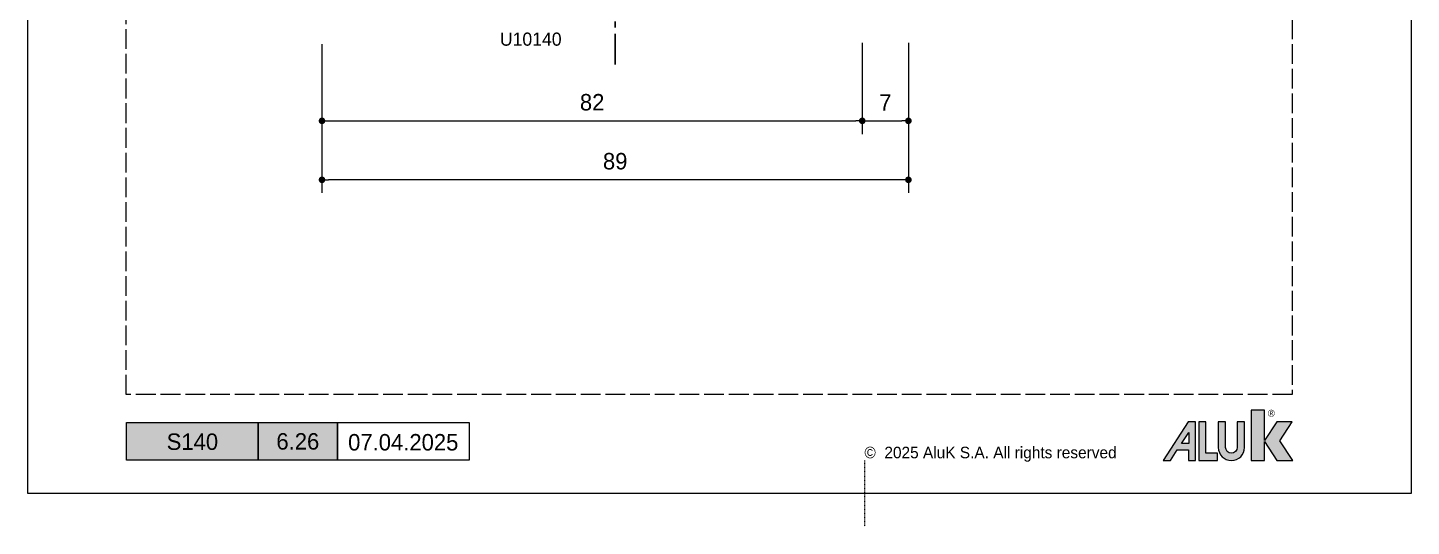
# Model space of a CAD drawing. Header units: millimetres. Extents: x -576 to 4430, y -1196 to 2690.
# Drawn here: x 1300 to 1510, y -791 to -715.3 of the extents above; entities that cross this region are included whole.
import ezdxf
from ezdxf.enums import TextEntityAlignment as Align

# ---------------------------------------------------------------- set-up
doc = ezdxf.new("R2010")
doc.units = ezdxf.units.MM
doc.header["$LTSCALE"] = 0.25
doc.header["$MEASUREMENT"] = 0
for name, pattern in [('ACAD_ISO02W100', [15, 12, -3]), ('CENTER', [2, 1.25, -0.25, 0.25, -0.25]), ('DOT2', [0.125, 0, -0.125])]:
    doc.linetypes.add(name, pattern=pattern)
doc.layers.get('0').update_dxf_attribs({"lineweight": 5})
doc.layers.get('Defpoints').update_dxf_attribs({"lineweight": 5})
doc.layers.add('01_ALUK Logo', color=7, linetype='Continuous')
doc.layers.add('ASSI', color=1, linetype='CENTER')
for name, color, linetype, lineweight in [('01_Dimension', 251, 'Continuous', 9), ('01_External Border', 150, 'Continuous', 20), ('01_Text', 40, 'Continuous', 25)]:
    doc.layers.add(name, color=color, linetype=linetype, lineweight=lineweight)
doc.layers.add('01_Fill Border Grey', color=7, linetype='Continuous', true_color=0x555655)
doc.layers.add('01_Text [White]', color=7, linetype='Continuous', lineweight=25, true_color=0xffffff)
doc.layers.add('02_Block Frame', color=7, linetype='Continuous', lineweight=5, true_color=0xe2001a, plot=False)
doc.layers.add('02_Layout Grid', color=252, linetype='DOT2', lineweight=5, plot=False, transparency=0.5)
doc.styles.add('ALUK Main&Secondary Titles', font='GOTHIC.TTF')
doc.styles.add('Aluk Text', font='GOTHIC.TTF')
doc.styles.get("Standard").update_dxf_attribs({"font": 'arial.ttf'})
doc.dimstyles.new('ALUK Manual 1-1', dxfattribs={"dimtxt": 2.5, "dimasz": 1, "dimexe": 2, "dimexo": 4, "dimgap": 1.5, "dimtad": 3, "dimdec": 1, "dimdsep": 46, "dimtxsty": 'Aluk Text', "dimblk": 'DOT', "dimcen": 0, "dimclrd": 256, "dimclre": 256, "dimclrt": 2, "dimaunit": 1, "dimadec": 0, "dimazin": 0, "dimtfac": 0.7, "dimtdec": 1, "dimtmove": 0, "dimatfit": 3, "dimldrblk": 'DOT', "dimfxl": 1, "dimtolj": 2, "dimlwd": -1, "dimlwe": -1, "dimarcsym": 0})

# ---------------------------------------------------------------- blocks, each defined once
blk = doc.blocks.new('serie_')
at = {"layer": '01_Text [White]', "color": 7, "true_color": 0xffffff, "insert": (10, -2.87), "char_height": 2.5, "attachment_point": 5, "style": 'ALUK Main&Secondary Titles'}
blk.add_mtext_dynamic_manual_height_columns('S140', width=20, gutter_width=12.5, heights=[0], dxfattribs=at)
blk = doc.blocks.new('_Dot')
at = {"color": 0, "linetype": 'ByBlock', "lineweight": -2}
blk.add_line((-0.5, 0), (-1, 0), dxfattribs=at)
at = {"color": 0, "linetype": 'ByBlock', "const_width": 0.5}
blk.add_lwpolyline([(-0.25, 0, 1), (0.25, 0, 1)], format="xyb", close=True, dxfattribs=at)
blk = doc.blocks.new('*D100')
at = {"layer": '01_Dimension', "ltscale": 0.25, "transparency": 16777216}
for p, q in [((1344.67, -717.75), (1344.67, -740.37)), ((1433.67, -717.55), (1433.67, -740.37)), ((1432.67, -738.37), (1345.67, -738.37))]:
    blk.add_line(p, q, dxfattribs=at)
at = {"layer": 'Defpoints', "color": 0, "ltscale": 0.25, "transparency": 16777216}
for p in [(1344.67, -713.75), (1433.67, -713.55), (1344.67, -738.37)]:
    blk.add_point(p, dxfattribs=at)
at = {"layer": '01_Dimension', "ltscale": 0.25, "transparency": 16777216, "rotation": 180}
blk.add_blockref('_Dot', (1344.67, -738.37), dxfattribs=at)
at = {"layer": '01_Dimension', "ltscale": 0.25, "transparency": 16777216}
blk.add_blockref('_Dot', (1433.67, -738.37), dxfattribs=at)
at = {"layer": '01_Dimension', "color": 2, "ltscale": 0.25, "transparency": 16777216, "insert": (1389.17, -735.56), "char_height": 2.5, "attachment_point": 5, "style": 'Aluk Text'}
blk.add_mtext('\\A2;89', dxfattribs=at)
blk = doc.blocks.new('*D101')
at = {"layer": '01_Dimension', "ltscale": 0.25, "transparency": 16777216}
for p, q in [((1344.67, -717.75), (1344.67, -731.42)), ((1426.67, -717.55), (1426.67, -731.42)), ((1345.67, -729.42), (1425.67, -729.42))]:
    blk.add_line(p, q, dxfattribs=at)
at = {"layer": 'Defpoints', "color": 0, "ltscale": 0.25, "transparency": 16777216}
for p in [(1344.67, -713.75), (1426.67, -713.55), (1426.67, -729.42)]:
    blk.add_point(p, dxfattribs=at)
at = {"layer": '01_Dimension', "ltscale": 0.25, "transparency": 16777216, "rotation": 180}
blk.add_blockref('_Dot', (1344.67, -729.42), dxfattribs=at)
at = {"layer": '01_Dimension', "ltscale": 0.25, "transparency": 16777216}
blk.add_blockref('_Dot', (1426.67, -729.42), dxfattribs=at)
at = {"layer": '01_Dimension', "color": 2, "ltscale": 0.25, "transparency": 16777216, "insert": (1385.67, -726.61), "char_height": 2.5, "attachment_point": 5, "style": 'Aluk Text'}
blk.add_mtext('\\A2;82', dxfattribs=at)
blk = doc.blocks.new('*D102')
at = {"layer": '01_Dimension', "ltscale": 0.25, "transparency": 16777216}
for p, q in [((1426.67, -717.55), (1426.67, -731.42)), ((1433.67, -717.75), (1433.67, -731.42)), ((1427.67, -729.42), (1432.67, -729.42))]:
    blk.add_line(p, q, dxfattribs=at)
at = {"layer": 'Defpoints', "color": 0, "ltscale": 0.25, "transparency": 16777216}
for p in [(1426.67, -713.55), (1433.67, -713.75), (1433.67, -729.42)]:
    blk.add_point(p, dxfattribs=at)
at = {"layer": '01_Dimension', "ltscale": 0.25, "transparency": 16777216, "rotation": 180}
blk.add_blockref('_Dot', (1426.67, -729.42), dxfattribs=at)
at = {"layer": '01_Dimension', "ltscale": 0.25, "transparency": 16777216}
blk.add_blockref('_Dot', (1433.67, -729.42), dxfattribs=at)
at = {"layer": '01_Dimension', "color": 2, "ltscale": 0.25, "transparency": 16777216, "insert": (1430.17, -726.64), "char_height": 2.5, "attachment_point": 5, "style": 'Aluk Text'}
blk.add_mtext('\\A2;7', dxfattribs=at)
blk = doc.blocks.new('A$C14581')
at = {"layer": '01_Text', "insert": (0, -0.19), "char_height": 2, "attachment_point": 7, "style": 'Aluk Text'}
blk.add_mtext_dynamic_manual_height_columns('{\\fPoppins|b0|i0|c0|p2;\\H0.875x;©  2025 AluK S.A. All rights reserved}', width=51.3351, gutter_width=204.25, heights=[0], dxfattribs=at)
blk = doc.blocks.new('AluK Logo')
at = {"layer": '01_ALUK Logo', "true_color": 0xe2001a}
h = blk.add_hatch(color=242, dxfattribs=at)
h.dxf.hatch_style = 1
h.paths.add_polyline_path([(18.02, 3.04), (19.92, 5.98), (17.56, 5.98), (15.66, 3.11), (15.66, 7.76), (13.58, 7.76), (13.58, 0), (15.66, 0), (15.66, 2.93), (17.53, 0), (20, 0)])
at = {"layer": '01_ALUK Logo', "true_color": 0x323338}
h = blk.add_hatch(color=250, dxfattribs=at)
h.dxf.hatch_style = 1
h.paths.add_polyline_path([(3.94, 0), (5.02, 0), (5.02, 5.96), (3.87, 5.96), (0, 0), (1.15, 0), (2.2, 1.63), (3.94, 1.63)])
h.paths.add_polyline_path([(3.95, 2.64), (2.86, 2.64), (3.95, 4.31)], flags=16)
h = blk.add_hatch(color=250, dxfattribs=at)
h.dxf.hatch_style = 1
h.paths.add_polyline_path([(6.62, 1.12), (6.62, 5.97), (5.53, 5.97), (5.53, 0), (8.38, 0), (8.38, 1.12)])
h = blk.add_hatch(color=250, dxfattribs=at)
h.dxf.hatch_style = 1
h.paths.add_polyline_path([(12.57, 5.97), (11.43, 5.97), (11.43, 2.02, -1), (9.65, 2.02), (9.65, 5.97), (8.52, 5.97), (8.52, 2.02, 0.999791), (12.57, 2.02)])
at = {"layer": '01_ALUK Logo', "color": 242, "lineweight": 0, "true_color": 0xe2001a}
blk.add_lwpolyline([(17.53, 0), (20, 0), (18.02, 3.04), (19.92, 5.98), (17.56, 5.98), (15.66, 3.11), (15.66, 7.76), (13.58, 7.76), (13.58, 0), (15.66, 0), (15.66, 2.93)], close=True, dxfattribs=at)
at = {"layer": '01_ALUK Logo', "color": 250, "lineweight": 0, "true_color": 0x323338}
for points in [[(2.2, 1.63), (3.94, 1.63), (3.94, 0), (5.02, 0), (5.02, 5.96), (3.87, 5.96), (0, 0), (1.15, 0)], [(2.86, 2.64), (3.95, 4.31), (3.95, 2.64)], [(8.38, 0), (8.38, 1.12), (6.62, 1.12), (6.62, 5.97), (5.53, 5.97), (5.53, 0)]]:
    blk.add_lwpolyline(points, close=True, dxfattribs=at)
blk.add_lwpolyline([(9.65, 2.02), (9.65, 5.97), (8.52, 5.97), (8.52, 2.02, 1), (12.57, 2.02), (12.57, 5.97), (11.43, 5.97), (11.43, 2.02, -1)], format="xyb", close=True, dxfattribs=at)
at = {"layer": '01_ALUK Logo', "color": 242, "lineweight": 0, "true_color": 0xe2001a, "insert": (16.69, 7.28), "char_height": 1.06, "attachment_point": 5}
blk.add_mtext_dynamic_manual_height_columns('®', width=0.2845, gutter_width=0.756, heights=[0], dxfattribs=at)
blk = doc.blocks.new('PAGE pari')
at = {"layer": '02_Block Frame'}
blk.add_lwpolyline([(0, 0), (0, 297), (210, 297), (210, 0)], close=True, dxfattribs=at)
at = {"layer": '02_Block Frame', "linetype": 'ACAD_ISO02W100'}
blk.add_lwpolyline([(14.93, 15), (14.93, 282), (191.93, 282), (191.93, 15)], close=True, dxfattribs=at)
at = {"layer": '02_Layout Grid', "color": 6, "ltscale": 0.25}
blk.add_line((127, 5), (127, -5), dxfattribs=at)
at = {"layer": '01_ALUK Logo', "xscale": 0.9841678626162992, "yscale": 0.9841678626162992, "zscale": 0.9841678626162992}
blk.add_blockref('AluK Logo', (172.32, 5), dxfattribs=at)
at = {"layer": '01_Text'}
blk.add_blockref('A$C14581', (127, 5), dxfattribs=at)

msp = doc.modelspace()

# ---------------------------------------------------------------- hatches: boundary and pattern name
at = {"layer": '01_Fill Border Grey', "ltscale": 0.25}
h = msp.add_hatch(color=256, dxfattribs=at)
h.dxf.hatch_style = 1
h.paths.add_polyline_path([(1347.001, -780.967), (1315.001, -780.967), (1315.001, -775.222), (1347.001, -775.222)])

# ---------------------------------------------------------------- linework, layer by layer
at = {"layer": '01_External Border'}
for points in [[(1335.001, -780.967), (1315.001, -780.967), (1315.001, -775.222), (1335.001, -775.222)], [(1347.001, -780.967), (1335.001, -780.967), (1335.001, -775.222), (1347.001, -775.222)], [(1367.001, -780.967), (1347.001, -780.967), (1347.001, -775.222), (1367.001, -775.222)]]:
    msp.add_lwpolyline(points, close=True, dxfattribs=at)
at = {"layer": 'ASSI', "ltscale": 15}
msp.add_line((1389.166, -720.867), (1389.166, -568.888), dxfattribs=at)

# ---------------------------------------------------------------- block references
msp.add_blockref('PAGE pari', (1300, -786))
at = {"layer": '01_Text [White]', "color": 7, "true_color": 0xffffff}
msp.add_blockref('serie_', (1315.001, -775.29), dxfattribs=at)

# ---------------------------------------------------------------- texts
at = {"layer": '01_Text', "style": 'Aluk Text'}
msp.add_text('U10140', height=2, dxfattribs=at).set_placement((1371.666, -718.008))
at = {"layer": '01_Text', "style": 'ALUK Main&Secondary Titles'}
msp.add_attdef('07.04.2025', text='', height=2.5, dxfattribs=at).set_placement((1357.001, -778.229), align=Align.MIDDLE)
at = {"layer": '01_Text [White]', "color": 7, "ltscale": 0.25, "true_color": 0xffffff, "style": 'Aluk Text'}
msp.add_attdef('6.26', text='', height=2.5, dxfattribs=at).set_placement((1341.001, -778.097), align=Align.MIDDLE)

# ---------------------------------------------------------------- dimensions: what is measured, and where the dimension line sits
at = {"layer": '01_Dimension', "ltscale": 0.25}
dim = msp.add_linear_dim(base=(1344.666, -738.369), p1=(1433.666, -713.549), p2=(1344.666, -713.749), angle=180, dimstyle='ALUK Manual 1-1', dxfattribs=at)
dim.commit()
dim.dimension.update_dxf_attribs({"geometry": '*D100', "text_midpoint": (1389.166, -738.369), "dimtype": 160})
for base, p1, p2, picture, middle in [((1426.666, -729.42), (1344.666, -713.749), (1426.666, -713.549), '*D101', (1385.666, -726.607)), ((1433.666, -729.42), (1426.666, -713.549), (1433.666, -713.753), '*D102', (1430.166, -726.638))]:
    dim = msp.add_linear_dim(base=base, p1=p1, p2=p2, dimstyle='ALUK Manual 1-1', dxfattribs=at)
    dim.commit()
    dim.dimension.update_dxf_attribs({"geometry": picture, "text_midpoint": middle})

doc.saveas('drawing.dxf')
